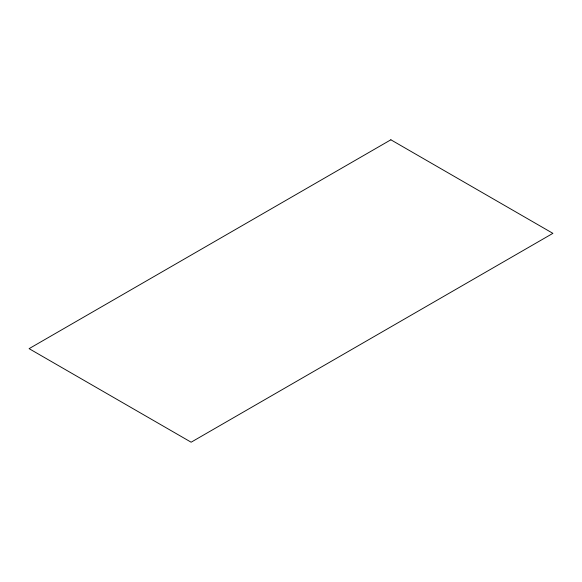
<?xml version="1.0" encoding="UTF-8"?>
<svg xmlns="http://www.w3.org/2000/svg" width="582" height="582" viewBox="0 0 582 582"><rect width="100%" height="100%" fill="white"/><g stroke="black" fill="none" stroke-linecap="round" stroke-linejoin="round"><path stroke-width="0.87" d="M390.864 139.796L29.1 348.654L191.136 442.204L552.9 233.346L390.864 139.796"/></g></svg>
